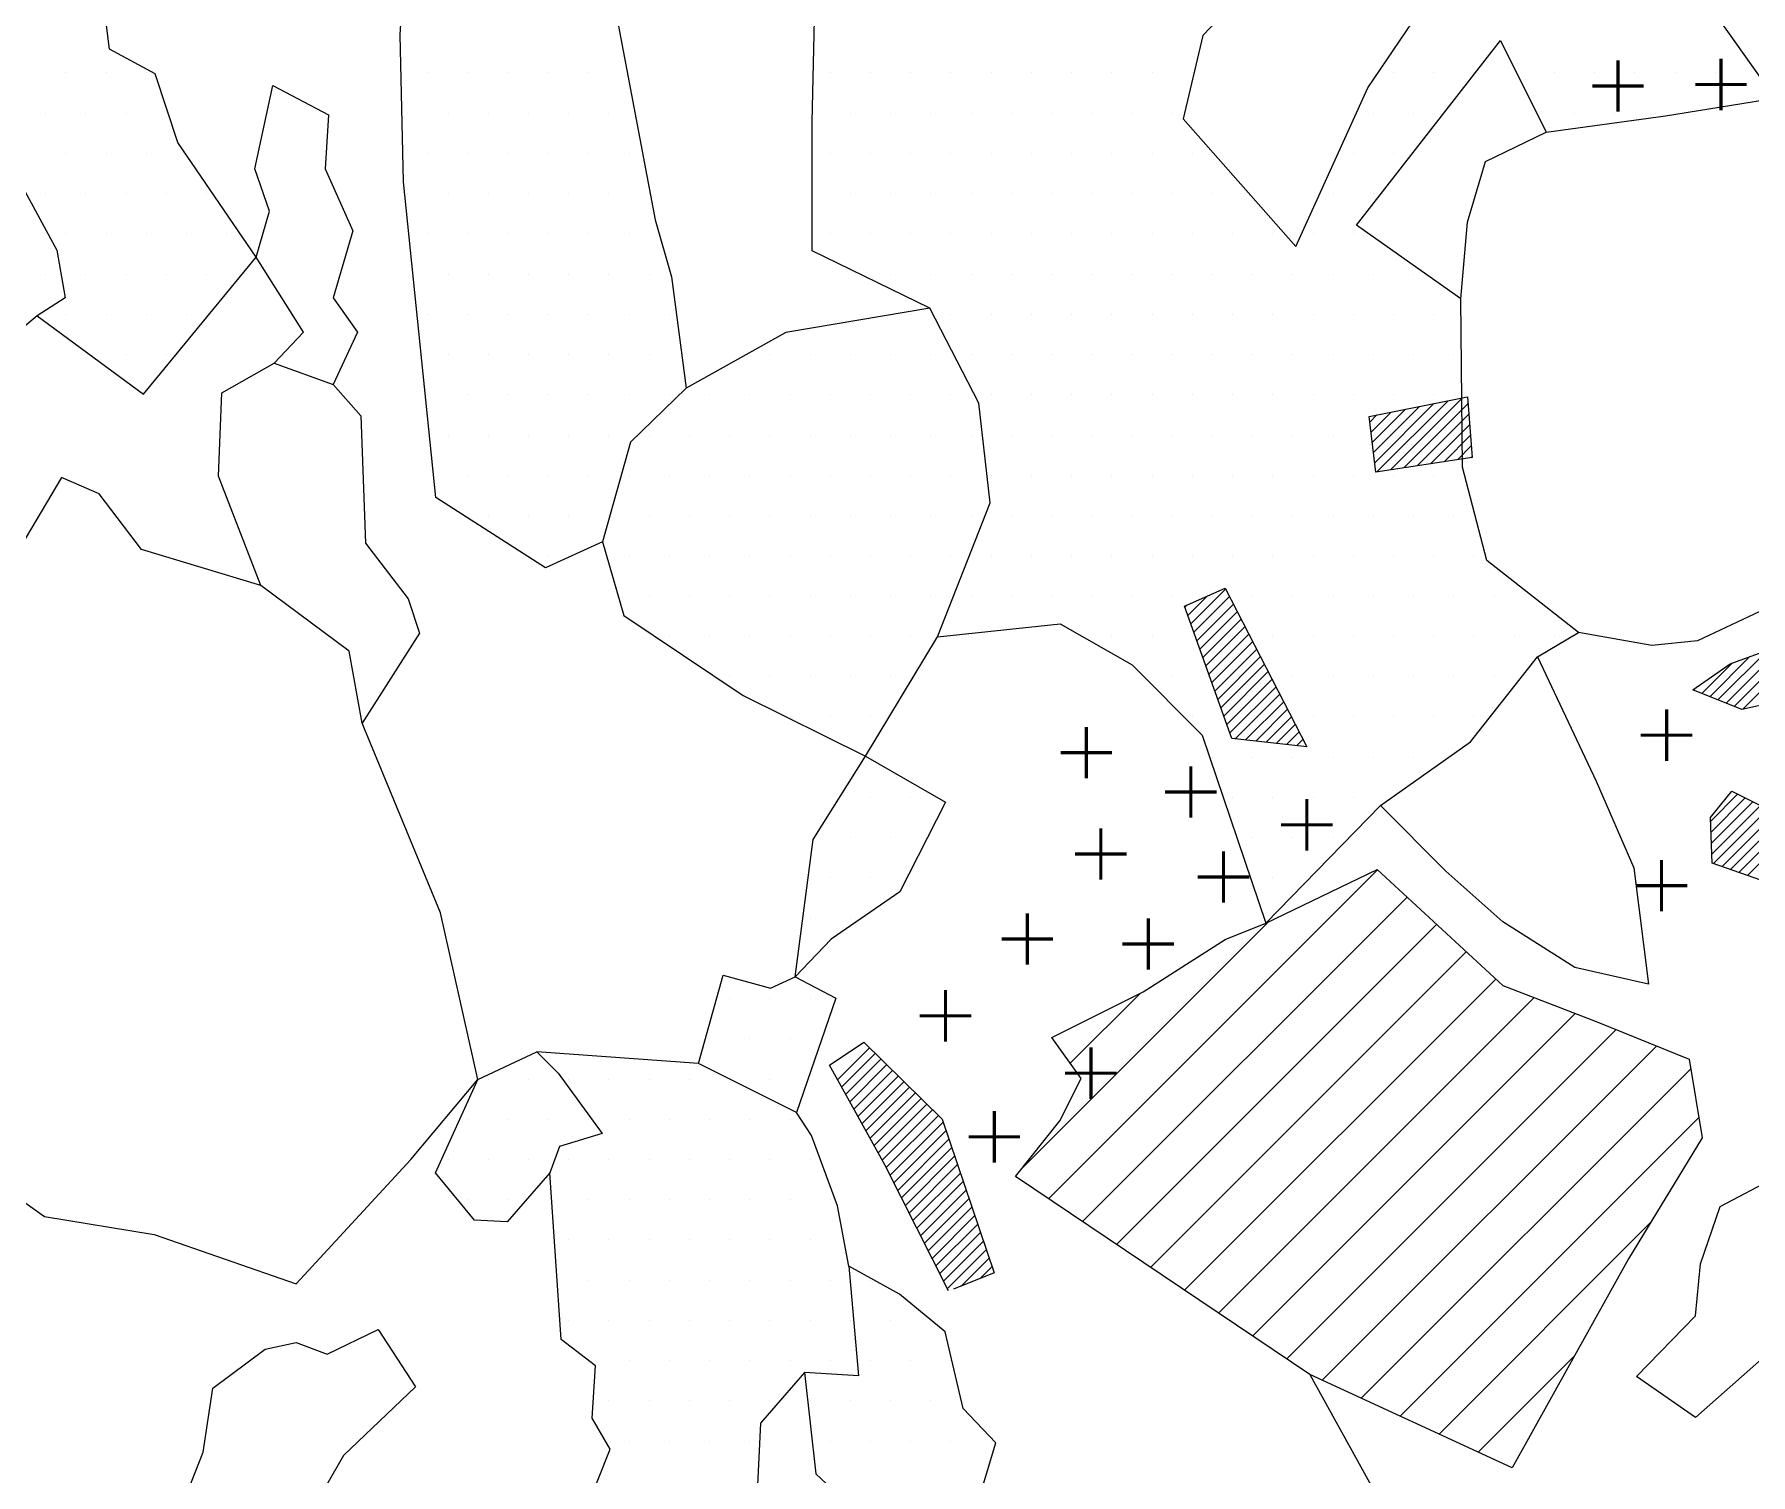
# Model space of a CAD drawing. Header units: metres. Extents: x -1500 to -960, y -1224 to -659.
# Drawn here: x -1186 to -1132.7, y -1113.5 to -1068.8 of the extents above; entities that cross this region are included whole.
import ezdxf

# ---------------------------------------------------------------- set-up
doc = ezdxf.new("R2010")
doc.units = ezdxf.units.M
doc.header["$LTSCALE"] = 25
doc.header["$MEASUREMENT"] = 0
doc.layers.get('0').update_dxf_attribs({"linetype": 'CONTINUOUS'})
for name, color, linetype in [('FEUER', 1, 'CONTINUOUS'), ('KNOCHEN', 2, 'CONTINUOUS'), ('KNOCHENSCHRAFF', 2, 'CONTINUOUS'), ('STEINE', 4, 'CONTINUOUS'), ('STEINESCHRAFF', 4, 'CONTINUOUS')]:
    doc.layers.add(name, color=color, linetype=linetype)

# ---------------------------------------------------------------- blocks, each defined once
blk = doc.blocks.new('LB')
at = {"layer": 'FEUER', "const_width": 0.1}
for points in [[(0, 0), (0, -1.6)], [(-0.8, -0.8), (0.8, -0.8)]]:
    blk.add_lwpolyline(points, dxfattribs=at)
blk = doc.blocks.new('*X3')
at = {"color": 0}
for p, q in [((-1133.417, -1089.577), (-1131.564, -1087.723)), ((-1133.165, -1089.678), (-1131.008, -1087.521)), ((-1132.898, -1089.764), (-1130.453, -1087.319)), ((-1134.174, -1089.273), (-1133.23, -1088.329)), ((-1133.922, -1089.374), (-1132.675, -1088.127)), ((-1133.67, -1089.475), (-1132.119, -1087.925)), ((-1134.427, -1089.172), (-1134.328, -1089.073)), ((-1133.895, -1093.236), (-1133.059, -1092.4)), ((-1133.883, -1093.578), (-1132.823, -1092.518)), ((-1133.871, -1093.92), (-1132.588, -1092.636)), ((-1133.859, -1094.261), (-1132.352, -1092.754)), ((-1133.804, -1094.56), (-1132.117, -1092.872)), ((-1133.542, -1094.651), (-1131.881, -1092.99)), ((-1133.28, -1094.743), (-1131.646, -1093.108)), ((-1133.018, -1094.834), (-1131.41, -1093.226)), ((-1132.756, -1094.926), (-1131.175, -1093.344)), ((-1161.025, -1101.274), (-1160.033, -1100.283)), ((-1160.898, -1101.501), (-1159.855, -1100.458)), ((-1160.772, -1101.728), (-1159.676, -1100.633)), ((-1160.645, -1101.956), (-1159.498, -1100.808)), ((-1160.519, -1102.183), (-1159.319, -1100.983)), ((-1160.393, -1102.41), (-1159.141, -1101.158)), ((-1160.266, -1102.637), (-1158.962, -1101.333)), ((-1160.14, -1102.864), (-1158.784, -1101.508)), ((-1160.014, -1103.092), (-1158.605, -1101.683)), ((-1159.887, -1103.319), (-1158.427, -1101.858)), ((-1159.761, -1103.546), (-1158.248, -1102.033)), ((-1159.634, -1103.773), (-1158.07, -1102.209)), ((-1159.511, -1104.003), (-1157.891, -1102.384)), ((-1159.392, -1104.238), (-1157.744, -1102.59)), ((-1159.273, -1104.473), (-1157.654, -1102.854)), ((-1159.155, -1104.708), (-1157.565, -1103.117)), ((-1159.036, -1104.942), (-1157.475, -1103.381)), ((-1158.917, -1105.177), (-1157.385, -1103.645)), ((-1158.799, -1105.412), (-1157.296, -1103.909)), ((-1158.68, -1105.647), (-1157.206, -1104.173)), ((-1158.561, -1105.882), (-1157.117, -1104.437)), ((-1158.443, -1106.117), (-1157.027, -1104.701)), ((-1158.324, -1106.351), (-1156.937, -1104.965)), ((-1158.205, -1106.586), (-1156.848, -1105.229)), ((-1158.086, -1106.821), (-1156.758, -1105.493)), ((-1157.968, -1107.056), (-1156.669, -1105.757)), ((-1157.849, -1107.291), (-1156.579, -1106.021)), ((-1157.73, -1107.526), (-1156.489, -1106.285)), ((-1157.612, -1107.761), (-1156.4, -1106.549)), ((-1157.179, -1107.682), (-1156.31, -1106.813)), ((-1156.591, -1107.447), (-1156.221, -1107.077))]:
    blk.add_line(p, q, dxfattribs=at)
blk = doc.blocks.new('*X4')
at = {"color": 0}
for p, q in [((-1144.372, -1081.793), (-1142.939, -1080.36)), ((-1144.335, -1082.109), (-1142.498, -1080.272)), ((-1144.265, -1082.393), (-1142.056, -1080.184)), ((-1143.848, -1082.33), (-1141.615, -1080.097)), ((-1143.431, -1082.267), (-1141.438, -1080.273)), ((-1144.482, -1080.843), (-1144.264, -1080.624)), ((-1144.446, -1081.159), (-1143.822, -1080.536)), ((-1144.409, -1081.476), (-1143.381, -1080.448)), ((-1143.014, -1082.203), (-1141.412, -1080.601)), ((-1142.598, -1082.14), (-1141.386, -1080.928)), ((-1142.181, -1082.077), (-1141.359, -1081.255)), ((-1141.764, -1082.014), (-1141.333, -1081.583)), ((-1141.347, -1081.95), (-1141.307, -1081.91)), ((-1150.047, -1087.115), (-1148.961, -1086.029)), ((-1150.233, -1086.594), (-1150.159, -1086.52)), ((-1150.14, -1086.854), (-1149.529, -1086.243)), ((-1149.954, -1087.375), (-1148.841, -1086.262)), ((-1149.861, -1087.636), (-1148.721, -1086.496)), ((-1149.768, -1087.896), (-1148.601, -1086.729)), ((-1149.675, -1088.157), (-1148.481, -1086.963)), ((-1149.582, -1088.417), (-1148.361, -1087.196)), ((-1149.489, -1088.678), (-1148.241, -1087.429)), ((-1149.396, -1088.938), (-1148.121, -1087.663)), ((-1149.303, -1089.199), (-1148, -1087.896)), ((-1149.21, -1089.459), (-1147.88, -1088.13)), ((-1149.117, -1089.72), (-1147.76, -1088.363)), ((-1149.024, -1089.98), (-1147.64, -1088.597)), ((-1148.931, -1090.241), (-1147.52, -1088.83)), ((-1148.838, -1090.501), (-1147.4, -1089.064)), ((-1148.667, -1090.684), (-1147.28, -1089.297)), ((-1148.349, -1090.719), (-1147.16, -1089.531)), ((-1148.03, -1090.754), (-1147.04, -1089.764)), ((-1147.711, -1090.789), (-1146.92, -1089.997)), ((-1147.393, -1090.824), (-1146.799, -1090.231)), ((-1147.074, -1090.859), (-1146.679, -1090.464)), ((-1146.755, -1090.894), (-1146.559, -1090.698))]:
    blk.add_line(p, q, dxfattribs=at)
blk = doc.blocks.new('*X6')
at = {"color": 0}
for p, q in [((-1154.465, -1104.968), (-1144.248, -1094.75)), ((-1153.409, -1105.679), (-1143.329, -1095.599)), ((-1155.293, -1104.028), (-1147.642, -1096.377)), ((-1152.353, -1106.391), (-1142.41, -1096.448)), ((-1151.296, -1107.102), (-1141.491, -1097.297)), ((-1150.24, -1107.813), (-1140.572, -1098.145)), ((-1153.795, -1100.762), (-1151.624, -1098.591)), ((-1149.183, -1108.525), (-1139.382, -1098.723)), ((-1148.127, -1109.236), (-1138.107, -1099.217)), ((-1147.071, -1109.948), (-1136.841, -1099.718)), ((-1145.965, -1110.609), (-1135.582, -1100.227)), ((-1144.754, -1111.167), (-1134.517, -1100.929)), ((-1143.544, -1111.724), (-1134.266, -1102.446)), ((-1142.334, -1112.282), (-1135.772, -1105.72)), ((-1141.124, -1112.839), (-1138.117, -1109.833))]:
    blk.add_line(p, q, dxfattribs=at)
blk = doc.blocks.new('*X9')
at = {"color": 0}
for p, q in [((-1185, -1070), (-1185, -1070)), ((-1183.75, -1070), (-1183.75, -1070)), ((-1182.5, -1070), (-1182.5, -1070)), ((-1173.75, -1070), (-1173.75, -1070)), ((-1172.5, -1070), (-1172.5, -1070)), ((-1171.25, -1070), (-1171.25, -1070)), ((-1170, -1070), (-1170, -1070)), ((-1168.75, -1070), (-1168.75, -1070)), ((-1161.25, -1070), (-1161.25, -1070)), ((-1160, -1070), (-1160, -1070)), ((-1158.75, -1070), (-1158.75, -1070)), ((-1157.5, -1070), (-1157.5, -1070)), ((-1156.25, -1070), (-1156.25, -1070)), ((-1155, -1070), (-1155, -1070)), ((-1153.75, -1070), (-1153.75, -1070)), ((-1152.5, -1070), (-1152.5, -1070)), ((-1151.25, -1070), (-1151.25, -1070)), ((-1150, -1070), (-1150, -1070)), ((-1143.75, -1070), (-1143.75, -1070)), ((-1142.5, -1070), (-1142.5, -1070)), ((-1141.25, -1070), (-1141.25, -1070)), ((-1138.75, -1070), (-1138.75, -1070)), ((-1137.5, -1070), (-1137.5, -1070)), ((-1136.25, -1070), (-1136.25, -1070)), ((-1135, -1070), (-1135, -1070)), ((-1133.75, -1070), (-1133.75, -1070)), ((-1185.625, -1071.25), (-1185.625, -1071.25)), ((-1184.375, -1071.25), (-1184.375, -1071.25)), ((-1183.125, -1071.25), (-1183.125, -1071.25)), ((-1181.875, -1071.25), (-1181.875, -1071.25)), ((-1174.375, -1071.25), (-1174.375, -1071.25)), ((-1173.125, -1071.25), (-1173.125, -1071.25)), ((-1171.875, -1071.25), (-1171.875, -1071.25)), ((-1170.625, -1071.25), (-1170.625, -1071.25)), ((-1169.375, -1071.25), (-1169.375, -1071.25)), ((-1168.125, -1071.25), (-1168.125, -1071.25)), ((-1160.625, -1071.25), (-1160.625, -1071.25)), ((-1159.375, -1071.25), (-1159.375, -1071.25)), ((-1158.125, -1071.25), (-1158.125, -1071.25)), ((-1156.875, -1071.25), (-1156.875, -1071.25)), ((-1155.625, -1071.25), (-1155.625, -1071.25)), ((-1154.375, -1071.25), (-1154.375, -1071.25)), ((-1153.125, -1071.25), (-1153.125, -1071.25)), ((-1151.875, -1071.25), (-1151.875, -1071.25)), ((-1150.625, -1071.25), (-1150.625, -1071.25)), ((-1144.375, -1071.25), (-1144.375, -1071.25)), ((-1143.125, -1071.25), (-1143.125, -1071.25)), ((-1138.125, -1071.25), (-1138.125, -1071.25)), ((-1136.875, -1071.25), (-1136.875, -1071.25)), ((-1135.625, -1071.25), (-1135.625, -1071.25)), ((-1185, -1072.5), (-1185, -1072.5)), ((-1183.75, -1072.5), (-1183.75, -1072.5)), ((-1182.5, -1072.5), (-1182.5, -1072.5)), ((-1173.75, -1072.5), (-1173.75, -1072.5)), ((-1172.5, -1072.5), (-1172.5, -1072.5)), ((-1171.25, -1072.5), (-1171.25, -1072.5)), ((-1170, -1072.5), (-1170, -1072.5)), ((-1168.75, -1072.5), (-1168.75, -1072.5)), ((-1167.5, -1072.5), (-1167.5, -1072.5)), ((-1161.25, -1072.5), (-1161.25, -1072.5)), ((-1160, -1072.5), (-1160, -1072.5)), ((-1158.75, -1072.5), (-1158.75, -1072.5)), ((-1157.5, -1072.5), (-1157.5, -1072.5)), ((-1156.25, -1072.5), (-1156.25, -1072.5)), ((-1155, -1072.5), (-1155, -1072.5)), ((-1153.75, -1072.5), (-1153.75, -1072.5)), ((-1152.5, -1072.5), (-1152.5, -1072.5)), ((-1151.25, -1072.5), (-1151.25, -1072.5)), ((-1150, -1072.5), (-1150, -1072.5)), ((-1145, -1072.5), (-1145, -1072.5)), ((-1143.75, -1072.5), (-1143.75, -1072.5)), ((-1185.625, -1073.75), (-1185.625, -1073.75)), ((-1184.375, -1073.75), (-1184.375, -1073.75)), ((-1183.125, -1073.75), (-1183.125, -1073.75)), ((-1181.875, -1073.75), (-1181.875, -1073.75)), ((-1180.625, -1073.75), (-1180.625, -1073.75)), ((-1174.375, -1073.75), (-1174.375, -1073.75)), ((-1173.125, -1073.75), (-1173.125, -1073.75)), ((-1171.875, -1073.75), (-1171.875, -1073.75)), ((-1170.625, -1073.75), (-1170.625, -1073.75)), ((-1169.375, -1073.75), (-1169.375, -1073.75)), ((-1168.125, -1073.75), (-1168.125, -1073.75)), ((-1166.875, -1073.75), (-1166.875, -1073.75)), ((-1160.625, -1073.75), (-1160.625, -1073.75)), ((-1159.375, -1073.75), (-1159.375, -1073.75)), ((-1158.125, -1073.75), (-1158.125, -1073.75)), ((-1156.875, -1073.75), (-1156.875, -1073.75)), ((-1155.625, -1073.75), (-1155.625, -1073.75)), ((-1154.375, -1073.75), (-1154.375, -1073.75)), ((-1153.125, -1073.75), (-1153.125, -1073.75)), ((-1151.875, -1073.75), (-1151.875, -1073.75)), ((-1150.625, -1073.75), (-1150.625, -1073.75)), ((-1149.375, -1073.75), (-1149.375, -1073.75)), ((-1145.625, -1073.75), (-1145.625, -1073.75)), ((-1144.375, -1073.75), (-1144.375, -1073.75)), ((-1185, -1075), (-1185, -1075)), ((-1183.75, -1075), (-1183.75, -1075)), ((-1182.5, -1075), (-1182.5, -1075)), ((-1181.25, -1075), (-1181.25, -1075)), ((-1180, -1075), (-1180, -1075)), ((-1173.75, -1075), (-1173.75, -1075)), ((-1172.5, -1075), (-1172.5, -1075)), ((-1171.25, -1075), (-1171.25, -1075)), ((-1170, -1075), (-1170, -1075)), ((-1168.75, -1075), (-1168.75, -1075)), ((-1167.5, -1075), (-1167.5, -1075)), ((-1161.25, -1075), (-1161.25, -1075)), ((-1160, -1075), (-1160, -1075)), ((-1158.75, -1075), (-1158.75, -1075)), ((-1157.5, -1075), (-1157.5, -1075)), ((-1156.25, -1075), (-1156.25, -1075)), ((-1155, -1075), (-1155, -1075)), ((-1153.75, -1075), (-1153.75, -1075)), ((-1152.5, -1075), (-1152.5, -1075)), ((-1151.25, -1075), (-1151.25, -1075)), ((-1150, -1075), (-1150, -1075)), ((-1148.75, -1075), (-1148.75, -1075)), ((-1147.5, -1075), (-1147.5, -1075)), ((-1146.25, -1075), (-1146.25, -1075)), ((-1145, -1075), (-1145, -1075)), ((-1185.625, -1076.25), (-1185.625, -1076.25)), ((-1184.375, -1076.25), (-1184.375, -1076.25)), ((-1183.125, -1076.25), (-1183.125, -1076.25)), ((-1181.875, -1076.25), (-1181.875, -1076.25)), ((-1180.625, -1076.25), (-1180.625, -1076.25)), ((-1173.125, -1076.25), (-1173.125, -1076.25)), ((-1171.875, -1076.25), (-1171.875, -1076.25)), ((-1170.625, -1076.25), (-1170.625, -1076.25)), ((-1169.375, -1076.25), (-1169.375, -1076.25)), ((-1168.125, -1076.25), (-1168.125, -1076.25)), ((-1166.875, -1076.25), (-1166.875, -1076.25)), ((-1159.375, -1076.25), (-1159.375, -1076.25)), ((-1158.125, -1076.25), (-1158.125, -1076.25)), ((-1156.875, -1076.25), (-1156.875, -1076.25)), ((-1155.625, -1076.25), (-1155.625, -1076.25)), ((-1154.375, -1076.25), (-1154.375, -1076.25)), ((-1153.125, -1076.25), (-1153.125, -1076.25)), ((-1151.875, -1076.25), (-1151.875, -1076.25)), ((-1150.625, -1076.25), (-1150.625, -1076.25)), ((-1149.375, -1076.25), (-1149.375, -1076.25)), ((-1148.125, -1076.25), (-1148.125, -1076.25)), ((-1146.875, -1076.25), (-1146.875, -1076.25)), ((-1145.625, -1076.25), (-1145.625, -1076.25)), ((-1144.375, -1076.25), (-1144.375, -1076.25)), ((-1143.125, -1076.25), (-1143.125, -1076.25)), ((-1185, -1077.5), (-1185, -1077.5)), ((-1183.75, -1077.5), (-1183.75, -1077.5)), ((-1182.5, -1077.5), (-1182.5, -1077.5)), ((-1181.25, -1077.5), (-1181.25, -1077.5)), ((-1173.75, -1077.5), (-1173.75, -1077.5)), ((-1172.5, -1077.5), (-1172.5, -1077.5)), ((-1171.25, -1077.5), (-1171.25, -1077.5)), ((-1170, -1077.5), (-1170, -1077.5)), ((-1168.75, -1077.5), (-1168.75, -1077.5)), ((-1167.5, -1077.5), (-1167.5, -1077.5)), ((-1166.25, -1077.5), (-1166.25, -1077.5)), ((-1158.75, -1077.5), (-1158.75, -1077.5)), ((-1157.5, -1077.5), (-1157.5, -1077.5)), ((-1156.25, -1077.5), (-1156.25, -1077.5)), ((-1155, -1077.5), (-1155, -1077.5)), ((-1153.75, -1077.5), (-1153.75, -1077.5)), ((-1152.5, -1077.5), (-1152.5, -1077.5)), ((-1151.25, -1077.5), (-1151.25, -1077.5)), ((-1150, -1077.5), (-1150, -1077.5)), ((-1148.75, -1077.5), (-1148.75, -1077.5)), ((-1147.5, -1077.5), (-1147.5, -1077.5)), ((-1146.25, -1077.5), (-1146.25, -1077.5)), ((-1145, -1077.5), (-1145, -1077.5)), ((-1143.75, -1077.5), (-1143.75, -1077.5)), ((-1142.5, -1077.5), (-1142.5, -1077.5)), ((-1183.125, -1078.75), (-1183.125, -1078.75)), ((-1181.875, -1078.75), (-1181.875, -1078.75)), ((-1173.125, -1078.75), (-1173.125, -1078.75)), ((-1171.875, -1078.75), (-1171.875, -1078.75)), ((-1170.625, -1078.75), (-1170.625, -1078.75)), ((-1169.375, -1078.75), (-1169.375, -1078.75)), ((-1168.125, -1078.75), (-1168.125, -1078.75)), ((-1166.875, -1078.75), (-1166.875, -1078.75)), ((-1163.125, -1078.75), (-1163.125, -1078.75)), ((-1161.875, -1078.75), (-1161.875, -1078.75)), ((-1160.625, -1078.75), (-1160.625, -1078.75)), ((-1159.375, -1078.75), (-1159.375, -1078.75)), ((-1158.125, -1078.75), (-1158.125, -1078.75)), ((-1156.875, -1078.75), (-1156.875, -1078.75)), ((-1155.625, -1078.75), (-1155.625, -1078.75)), ((-1154.375, -1078.75), (-1154.375, -1078.75)), ((-1153.125, -1078.75), (-1153.125, -1078.75)), ((-1151.875, -1078.75), (-1151.875, -1078.75)), ((-1150.625, -1078.75), (-1150.625, -1078.75)), ((-1149.375, -1078.75), (-1149.375, -1078.75)), ((-1148.125, -1078.75), (-1148.125, -1078.75)), ((-1146.875, -1078.75), (-1146.875, -1078.75)), ((-1145.625, -1078.75), (-1145.625, -1078.75)), ((-1144.375, -1078.75), (-1144.375, -1078.75)), ((-1143.125, -1078.75), (-1143.125, -1078.75)), ((-1141.875, -1078.75), (-1141.875, -1078.75)), ((-1173.75, -1080), (-1173.75, -1080)), ((-1172.5, -1080), (-1172.5, -1080)), ((-1171.25, -1080), (-1171.25, -1080)), ((-1170, -1080), (-1170, -1080)), ((-1168.75, -1080), (-1168.75, -1080)), ((-1167.5, -1080), (-1167.5, -1080)), ((-1166.25, -1080), (-1166.25, -1080)), ((-1165, -1080), (-1165, -1080)), ((-1163.75, -1080), (-1163.75, -1080)), ((-1162.5, -1080), (-1162.5, -1080)), ((-1161.25, -1080), (-1161.25, -1080)), ((-1160, -1080), (-1160, -1080)), ((-1158.75, -1080), (-1158.75, -1080)), ((-1157.5, -1080), (-1157.5, -1080)), ((-1156.25, -1080), (-1156.25, -1080)), ((-1155, -1080), (-1155, -1080)), ((-1153.75, -1080), (-1153.75, -1080)), ((-1152.5, -1080), (-1152.5, -1080)), ((-1151.25, -1080), (-1151.25, -1080)), ((-1150, -1080), (-1150, -1080)), ((-1148.75, -1080), (-1148.75, -1080)), ((-1147.5, -1080), (-1147.5, -1080)), ((-1146.25, -1080), (-1146.25, -1080)), ((-1145, -1080), (-1145, -1080)), ((-1143.75, -1080), (-1143.75, -1080)), ((-1142.5, -1080), (-1142.5, -1080)), ((-1173.125, -1081.25), (-1173.125, -1081.25)), ((-1171.875, -1081.25), (-1171.875, -1081.25)), ((-1170.625, -1081.25), (-1170.625, -1081.25)), ((-1169.375, -1081.25), (-1169.375, -1081.25)), ((-1168.125, -1081.25), (-1168.125, -1081.25)), ((-1166.875, -1081.25), (-1166.875, -1081.25)), ((-1165.625, -1081.25), (-1165.625, -1081.25)), ((-1164.375, -1081.25), (-1164.375, -1081.25)), ((-1163.125, -1081.25), (-1163.125, -1081.25)), ((-1161.875, -1081.25), (-1161.875, -1081.25)), ((-1160.625, -1081.25), (-1160.625, -1081.25)), ((-1159.375, -1081.25), (-1159.375, -1081.25)), ((-1158.125, -1081.25), (-1158.125, -1081.25)), ((-1156.875, -1081.25), (-1156.875, -1081.25)), ((-1155.625, -1081.25), (-1155.625, -1081.25)), ((-1154.375, -1081.25), (-1154.375, -1081.25)), ((-1153.125, -1081.25), (-1153.125, -1081.25)), ((-1151.875, -1081.25), (-1151.875, -1081.25)), ((-1150.625, -1081.25), (-1150.625, -1081.25)), ((-1149.375, -1081.25), (-1149.375, -1081.25)), ((-1148.125, -1081.25), (-1148.125, -1081.25)), ((-1146.875, -1081.25), (-1146.875, -1081.25)), ((-1145.625, -1081.25), (-1145.625, -1081.25)), ((-1144.375, -1081.25), (-1144.375, -1081.25)), ((-1143.125, -1081.25), (-1143.125, -1081.25)), ((-1141.875, -1081.25), (-1141.875, -1081.25)), ((-1172.5, -1082.5), (-1172.5, -1082.5)), ((-1171.25, -1082.5), (-1171.25, -1082.5)), ((-1170, -1082.5), (-1170, -1082.5)), ((-1168.75, -1082.5), (-1168.75, -1082.5)), ((-1167.5, -1082.5), (-1167.5, -1082.5)), ((-1166.25, -1082.5), (-1166.25, -1082.5)), ((-1165, -1082.5), (-1165, -1082.5)), ((-1163.75, -1082.5), (-1163.75, -1082.5)), ((-1162.5, -1082.5), (-1162.5, -1082.5)), ((-1161.25, -1082.5), (-1161.25, -1082.5)), ((-1160, -1082.5), (-1160, -1082.5)), ((-1158.75, -1082.5), (-1158.75, -1082.5)), ((-1157.5, -1082.5), (-1157.5, -1082.5)), ((-1156.25, -1082.5), (-1156.25, -1082.5)), ((-1155, -1082.5), (-1155, -1082.5)), ((-1153.75, -1082.5), (-1153.75, -1082.5)), ((-1152.5, -1082.5), (-1152.5, -1082.5)), ((-1151.25, -1082.5), (-1151.25, -1082.5)), ((-1150, -1082.5), (-1150, -1082.5)), ((-1148.75, -1082.5), (-1148.75, -1082.5)), ((-1147.5, -1082.5), (-1147.5, -1082.5)), ((-1146.25, -1082.5), (-1146.25, -1082.5)), ((-1145, -1082.5), (-1145, -1082.5)), ((-1143.75, -1082.5), (-1143.75, -1082.5)), ((-1142.5, -1082.5), (-1142.5, -1082.5)), ((-1171.875, -1083.75), (-1171.875, -1083.75)), ((-1170.625, -1083.75), (-1170.625, -1083.75)), ((-1169.375, -1083.75), (-1169.375, -1083.75)), ((-1168.125, -1083.75), (-1168.125, -1083.75)), ((-1166.875, -1083.75), (-1166.875, -1083.75)), ((-1165.625, -1083.75), (-1165.625, -1083.75)), ((-1164.375, -1083.75), (-1164.375, -1083.75)), ((-1163.125, -1083.75), (-1163.125, -1083.75)), ((-1161.875, -1083.75), (-1161.875, -1083.75)), ((-1160.625, -1083.75), (-1160.625, -1083.75)), ((-1159.375, -1083.75), (-1159.375, -1083.75)), ((-1158.125, -1083.75), (-1158.125, -1083.75)), ((-1156.875, -1083.75), (-1156.875, -1083.75)), ((-1155.625, -1083.75), (-1155.625, -1083.75)), ((-1154.375, -1083.75), (-1154.375, -1083.75)), ((-1153.125, -1083.75), (-1153.125, -1083.75)), ((-1151.875, -1083.75), (-1151.875, -1083.75)), ((-1150.625, -1083.75), (-1150.625, -1083.75)), ((-1149.375, -1083.75), (-1149.375, -1083.75)), ((-1148.125, -1083.75), (-1148.125, -1083.75)), ((-1146.875, -1083.75), (-1146.875, -1083.75)), ((-1145.625, -1083.75), (-1145.625, -1083.75)), ((-1144.375, -1083.75), (-1144.375, -1083.75)), ((-1143.125, -1083.75), (-1143.125, -1083.75)), ((-1141.875, -1083.75), (-1141.875, -1083.75)), ((-1170, -1085), (-1170, -1085)), ((-1167.5, -1085), (-1167.5, -1085)), ((-1166.25, -1085), (-1166.25, -1085)), ((-1165, -1085), (-1165, -1085)), ((-1163.75, -1085), (-1163.75, -1085)), ((-1162.5, -1085), (-1162.5, -1085)), ((-1161.25, -1085), (-1161.25, -1085)), ((-1160, -1085), (-1160, -1085)), ((-1158.75, -1085), (-1158.75, -1085)), ((-1157.5, -1085), (-1157.5, -1085)), ((-1156.25, -1085), (-1156.25, -1085)), ((-1155, -1085), (-1155, -1085)), ((-1153.75, -1085), (-1153.75, -1085)), ((-1152.5, -1085), (-1152.5, -1085)), ((-1151.25, -1085), (-1151.25, -1085)), ((-1150, -1085), (-1150, -1085)), ((-1148.75, -1085), (-1148.75, -1085)), ((-1147.5, -1085), (-1147.5, -1085)), ((-1146.25, -1085), (-1146.25, -1085)), ((-1145, -1085), (-1145, -1085)), ((-1143.75, -1085), (-1143.75, -1085)), ((-1142.5, -1085), (-1142.5, -1085)), ((-1141.25, -1085), (-1141.25, -1085)), ((-1166.875, -1086.25), (-1166.875, -1086.25)), ((-1165.625, -1086.25), (-1165.625, -1086.25)), ((-1164.375, -1086.25), (-1164.375, -1086.25)), ((-1163.125, -1086.25), (-1163.125, -1086.25)), ((-1161.875, -1086.25), (-1161.875, -1086.25)), ((-1160.625, -1086.25), (-1160.625, -1086.25)), ((-1159.375, -1086.25), (-1159.375, -1086.25)), ((-1158.125, -1086.25), (-1158.125, -1086.25)), ((-1156.875, -1086.25), (-1156.875, -1086.25)), ((-1155.625, -1086.25), (-1155.625, -1086.25)), ((-1154.375, -1086.25), (-1154.375, -1086.25)), ((-1153.125, -1086.25), (-1153.125, -1086.25)), ((-1151.875, -1086.25), (-1151.875, -1086.25)), ((-1150.625, -1086.25), (-1150.625, -1086.25)), ((-1149.375, -1086.25), (-1149.375, -1086.25)), ((-1148.125, -1086.25), (-1148.125, -1086.25)), ((-1146.875, -1086.25), (-1146.875, -1086.25)), ((-1145.625, -1086.25), (-1145.625, -1086.25)), ((-1144.375, -1086.25), (-1144.375, -1086.25)), ((-1143.125, -1086.25), (-1143.125, -1086.25)), ((-1141.875, -1086.25), (-1141.875, -1086.25)), ((-1140.625, -1086.25), (-1140.625, -1086.25)), ((-1166.25, -1087.5), (-1166.25, -1087.5)), ((-1165, -1087.5), (-1165, -1087.5)), ((-1163.75, -1087.5), (-1163.75, -1087.5)), ((-1162.5, -1087.5), (-1162.5, -1087.5)), ((-1161.25, -1087.5), (-1161.25, -1087.5)), ((-1160, -1087.5), (-1160, -1087.5)), ((-1158.75, -1087.5), (-1158.75, -1087.5)), ((-1152.5, -1087.5), (-1152.5, -1087.5)), ((-1151.25, -1087.5), (-1151.25, -1087.5)), ((-1150, -1087.5), (-1150, -1087.5)), ((-1148.75, -1087.5), (-1148.75, -1087.5)), ((-1147.5, -1087.5), (-1147.5, -1087.5)), ((-1146.25, -1087.5), (-1146.25, -1087.5)), ((-1145, -1087.5), (-1145, -1087.5)), ((-1143.75, -1087.5), (-1143.75, -1087.5)), ((-1142.5, -1087.5), (-1142.5, -1087.5)), ((-1141.25, -1087.5), (-1141.25, -1087.5)), ((-1140, -1087.5), (-1140, -1087.5)), ((-1138.75, -1087.5), (-1138.75, -1087.5)), ((-1164.375, -1088.75), (-1164.375, -1088.75)), ((-1163.125, -1088.75), (-1163.125, -1088.75)), ((-1161.875, -1088.75), (-1161.875, -1088.75)), ((-1160.625, -1088.75), (-1160.625, -1088.75)), ((-1159.375, -1088.75), (-1159.375, -1088.75)), ((-1150.625, -1088.75), (-1150.625, -1088.75)), ((-1149.375, -1088.75), (-1149.375, -1088.75)), ((-1148.125, -1088.75), (-1148.125, -1088.75)), ((-1146.875, -1088.75), (-1146.875, -1088.75)), ((-1145.625, -1088.75), (-1145.625, -1088.75)), ((-1144.375, -1088.75), (-1144.375, -1088.75)), ((-1143.125, -1088.75), (-1143.125, -1088.75)), ((-1141.875, -1088.75), (-1141.875, -1088.75)), ((-1140.625, -1088.75), (-1140.625, -1088.75)), ((-1162.5, -1090), (-1162.5, -1090)), ((-1161.25, -1090), (-1161.25, -1090)), ((-1160, -1090), (-1160, -1090)), ((-1150, -1090), (-1150, -1090)), ((-1148.75, -1090), (-1148.75, -1090)), ((-1147.5, -1090), (-1147.5, -1090)), ((-1146.25, -1090), (-1146.25, -1090)), ((-1145, -1090), (-1145, -1090)), ((-1143.75, -1090), (-1143.75, -1090)), ((-1142.5, -1090), (-1142.5, -1090)), ((-1141.25, -1090), (-1141.25, -1090)), ((-1149.375, -1091.25), (-1149.375, -1091.25)), ((-1148.125, -1091.25), (-1148.125, -1091.25)), ((-1146.875, -1091.25), (-1146.875, -1091.25)), ((-1145.625, -1091.25), (-1145.625, -1091.25)), ((-1144.375, -1091.25), (-1144.375, -1091.25)), ((-1143.125, -1091.25), (-1143.125, -1091.25)), ((-1160, -1092.5), (-1160, -1092.5)), ((-1158.75, -1092.5), (-1158.75, -1092.5)), ((-1148.75, -1092.5), (-1148.75, -1092.5)), ((-1147.5, -1092.5), (-1147.5, -1092.5)), ((-1146.25, -1092.5), (-1146.25, -1092.5)), ((-1145, -1092.5), (-1145, -1092.5)), ((-1160.625, -1093.75), (-1160.625, -1093.75)), ((-1159.375, -1093.75), (-1159.375, -1093.75)), ((-1148.125, -1093.75), (-1148.125, -1093.75)), ((-1146.875, -1093.75), (-1146.875, -1093.75)), ((-1145.625, -1093.75), (-1145.625, -1093.75)), ((-1161.25, -1095), (-1161.25, -1095)), ((-1160, -1095), (-1160, -1095)), ((-1147.5, -1095), (-1147.5, -1095)), ((-1161.875, -1096.25), (-1161.875, -1096.25)), ((-1160.625, -1096.25), (-1160.625, -1096.25)), ((-1164.375, -1098.75), (-1164.375, -1098.75)), ((-1163.125, -1098.75), (-1163.125, -1098.75)), ((-1161.875, -1098.75), (-1161.875, -1098.75)), ((-1165, -1100), (-1165, -1100)), ((-1163.75, -1100), (-1163.75, -1100)), ((-1162.5, -1100), (-1162.5, -1100)), ((-1171.875, -1101.25), (-1171.875, -1101.25)), ((-1170.625, -1101.25), (-1170.625, -1101.25)), ((-1169.375, -1101.25), (-1169.375, -1101.25)), ((-1168.125, -1101.25), (-1168.125, -1101.25)), ((-1166.875, -1101.25), (-1166.875, -1101.25)), ((-1165.625, -1101.25), (-1165.625, -1101.25)), ((-1164.375, -1101.25), (-1164.375, -1101.25)), ((-1163.125, -1101.25), (-1163.125, -1101.25)), ((-1172.5, -1102.5), (-1172.5, -1102.5)), ((-1171.25, -1102.5), (-1171.25, -1102.5)), ((-1170, -1102.5), (-1170, -1102.5)), ((-1168.75, -1102.5), (-1168.75, -1102.5)), ((-1167.5, -1102.5), (-1167.5, -1102.5)), ((-1166.25, -1102.5), (-1166.25, -1102.5)), ((-1165, -1102.5), (-1165, -1102.5)), ((-1163.75, -1102.5), (-1163.75, -1102.5)), ((-1162.5, -1102.5), (-1162.5, -1102.5)), ((-1173.125, -1103.75), (-1173.125, -1103.75)), ((-1171.875, -1103.75), (-1171.875, -1103.75)), ((-1170.625, -1103.75), (-1170.625, -1103.75)), ((-1169.375, -1103.75), (-1169.375, -1103.75)), ((-1168.125, -1103.75), (-1168.125, -1103.75)), ((-1166.875, -1103.75), (-1166.875, -1103.75)), ((-1165.625, -1103.75), (-1165.625, -1103.75)), ((-1164.375, -1103.75), (-1164.375, -1103.75)), ((-1163.125, -1103.75), (-1163.125, -1103.75)), ((-1161.875, -1103.75), (-1161.875, -1103.75)), ((-1172.5, -1105), (-1172.5, -1105)), ((-1171.25, -1105), (-1171.25, -1105)), ((-1168.75, -1105), (-1168.75, -1105)), ((-1167.5, -1105), (-1167.5, -1105)), ((-1166.25, -1105), (-1166.25, -1105)), ((-1165, -1105), (-1165, -1105)), ((-1163.75, -1105), (-1163.75, -1105)), ((-1162.5, -1105), (-1162.5, -1105)), ((-1161.25, -1105), (-1161.25, -1105)), ((-1169.375, -1106.25), (-1169.375, -1106.25)), ((-1168.125, -1106.25), (-1168.125, -1106.25)), ((-1166.875, -1106.25), (-1166.875, -1106.25)), ((-1165.625, -1106.25), (-1165.625, -1106.25)), ((-1164.375, -1106.25), (-1164.375, -1106.25)), ((-1163.125, -1106.25), (-1163.125, -1106.25)), ((-1161.875, -1106.25), (-1161.875, -1106.25)), ((-1168.75, -1107.5), (-1168.75, -1107.5)), ((-1167.5, -1107.5), (-1167.5, -1107.5)), ((-1166.25, -1107.5), (-1166.25, -1107.5)), ((-1165, -1107.5), (-1165, -1107.5)), ((-1163.75, -1107.5), (-1163.75, -1107.5)), ((-1162.5, -1107.5), (-1162.5, -1107.5)), ((-1161.25, -1107.5), (-1161.25, -1107.5)), ((-1160, -1107.5), (-1160, -1107.5)), ((-1169.375, -1108.75), (-1169.375, -1108.75)), ((-1168.125, -1108.75), (-1168.125, -1108.75)), ((-1166.875, -1108.75), (-1166.875, -1108.75)), ((-1165.625, -1108.75), (-1165.625, -1108.75)), ((-1164.375, -1108.75), (-1164.375, -1108.75)), ((-1163.125, -1108.75), (-1163.125, -1108.75)), ((-1161.875, -1108.75), (-1161.875, -1108.75)), ((-1160.625, -1108.75), (-1160.625, -1108.75)), ((-1159.375, -1108.75), (-1159.375, -1108.75)), ((-1158.125, -1108.75), (-1158.125, -1108.75)), ((-1168.75, -1110), (-1168.75, -1110)), ((-1167.5, -1110), (-1167.5, -1110)), ((-1166.25, -1110), (-1166.25, -1110)), ((-1165, -1110), (-1165, -1110)), ((-1163.75, -1110), (-1163.75, -1110)), ((-1162.5, -1110), (-1162.5, -1110)), ((-1161.25, -1110), (-1161.25, -1110)), ((-1160, -1110), (-1160, -1110)), ((-1158.75, -1110), (-1158.75, -1110)), ((-1157.5, -1110), (-1157.5, -1110)), ((-1168.125, -1111.25), (-1168.125, -1111.25)), ((-1166.875, -1111.25), (-1166.875, -1111.25)), ((-1165.625, -1111.25), (-1165.625, -1111.25)), ((-1164.375, -1111.25), (-1164.375, -1111.25)), ((-1163.125, -1111.25), (-1163.125, -1111.25)), ((-1161.875, -1111.25), (-1161.875, -1111.25)), ((-1160.625, -1111.25), (-1160.625, -1111.25)), ((-1159.375, -1111.25), (-1159.375, -1111.25)), ((-1158.125, -1111.25), (-1158.125, -1111.25)), ((-1167.5, -1112.5), (-1167.5, -1112.5)), ((-1166.25, -1112.5), (-1166.25, -1112.5)), ((-1165, -1112.5), (-1165, -1112.5)), ((-1163.75, -1112.5), (-1163.75, -1112.5)), ((-1161.25, -1112.5), (-1161.25, -1112.5)), ((-1160, -1112.5), (-1160, -1112.5)), ((-1158.75, -1112.5), (-1158.75, -1112.5)), ((-1157.5, -1112.5), (-1157.5, -1112.5)), ((-1156.25, -1112.5), (-1156.25, -1112.5))]:
    blk.add_line(p, q, dxfattribs=at)

msp = doc.modelspace()

# ---------------------------------------------------------------- linework, layer by layer
at = {"layer": 'KNOCHEN'}
for points in [[(-1144.301, -1082.398), (-1144.502, -1080.672), (-1141.455, -1080.065), (-1141.304, -1081.944), (-1144.301, -1082.398)], [(-1148.777, -1090.672), (-1150.246, -1086.558), (-1148.976, -1086), (-1146.441, -1090.928), (-1148.777, -1090.672)], [(-1127.85, -1086.373), (-1126.428, -1086.781), (-1127.141, -1088.151), (-1129.934, -1089.114), (-1132.931, -1089.771), (-1134.454, -1089.161), (-1133.286, -1088.349), (-1127.85, -1086.373)], [(-1130.346, -1095.766), (-1133.849, -1094.544), (-1133.899, -1093.122), (-1133.238, -1092.31), (-1129.076, -1094.396), (-1130.346, -1095.766)], [(-1157.576, -1107.83), (-1159.554, -1103.918), (-1161.278, -1100.819), (-1160.211, -1100.109), (-1157.775, -1102.498), (-1156.154, -1107.273), (-1157.424, -1107.78)]]:
    msp.add_lwpolyline(points, dxfattribs=at)
at = {"layer": 'STEINE'}
for points in [[(-1158.161, -1077.309), (-1161.816, -1075.528), (-1161.812, -1071.516), (-1161.654, -1064.711), (-1160.839, -1061.817), (-1158.248, -1060.499), (-1155.352, -1057.962), (-1152.659, -1057.406), (-1150.679, -1057.458), (-1149.206, -1056.596), (-1147.581, -1057.156), (-1144.635, -1056.397), (-1142.095, -1055.637), (-1138.646, -1061.277)], [(-1173.502, -1083.187), (-1174.51, -1073.385), (-1174.608, -1068.814), (-1174.35, -1064.599), (-1174.448, -1060.384), (-1172.873, -1059.167), (-1169.37, -1060.388), (-1166.69, -1074.559), (-1166.184, -1076.337), (-1165.729, -1079.791)], [(-1138.646, -1061.277), (-1131.9, -1070.779)], [(-1140.426, -1063.916), (-1143.878, -1062.644), (-1144.235, -1063.659), (-1146.775, -1065.79), (-1149.673, -1068.835), (-1150.284, -1071.424), (-1146.783, -1075.388), (-1144.545, -1070.464), (-1143.172, -1068.434), (-1140.174, -1066.608), (-1140.426, -1063.916)], [(-1185.889, -1077.54), (-1182.59, -1079.98), (-1179.082, -1075.717), (-1181.517, -1072.16), (-1182.226, -1070.027), (-1183.647, -1069.264), (-1184.001, -1066.369), (-1188.57, -1065.146)], [(-1132.37, -1086.725), (-1134.301, -1087.637), (-1135.723, -1087.789), (-1138.008, -1087.38), (-1140.85, -1085.144), (-1141.609, -1082.248), (-1141.656, -1077.018), (-1141.45, -1074.631), (-1140.89, -1072.752), (-1139.011, -1071.84), (-1135.303, -1071.335), (-1131.9, -1070.779), (-1130.427, -1070.222), (-1129.918, -1068.902), (-1129.104, -1067.938)], [(-1141.656, -1077.018), (-1144.904, -1074.73), (-1140.43, -1068.995), (-1139.011, -1071.84)], [(-1188.016, -1070.479), (-1185.278, -1075.509), (-1185.025, -1076.982), (-1185.889, -1077.54), (-1186.854, -1078.351)], [(-1178.526, -1079.018), (-1177.611, -1078.054), (-1179.082, -1075.717), (-1178.675, -1074.295), (-1179.131, -1072.975), (-1178.57, -1070.385), (-1176.844, -1071.301), (-1176.947, -1072.976), (-1176.085, -1074.907), (-1176.696, -1076.989), (-1175.936, -1078.056), (-1176.699, -1079.68)], [(-1160.153, -1091.222), (-1157.915, -1087.516), (-1156.287, -1083.353), (-1156.639, -1080.255), (-1158.161, -1077.309), (-1162.63, -1078.067), (-1165.729, -1079.791), (-1167.457, -1081.465), (-1168.323, -1084.562), (-1167.665, -1086.848), (-1163.96, -1089.34), (-1160.153, -1091.222)], [(-1178.938, -1085.925), (-1180.256, -1082.521), (-1180.152, -1079.931), (-1178.526, -1079.018), (-1176.699, -1079.68), (-1175.836, -1080.646), (-1175.687, -1084.607), (-1174.368, -1086.335), (-1174.013, -1087.401), (-1175.793, -1090.193)], [(-1177.839, -1107.61), (-1174.281, -1103.754), (-1172.197, -1101.267), (-1173.36, -1096.086), (-1175.793, -1090.193), (-1176.198, -1087.958), (-1178.938, -1085.925), (-1182.645, -1084.804), (-1183.964, -1083.077), (-1185.131, -1082.568), (-1188.64, -1088.456), (-1190.37, -1091.908), (-1189.408, -1095.87), (-1190.072, -1100.795), (-1188.652, -1103.386), (-1185.658, -1105.522), (-1182.256, -1106.083), (-1177.839, -1107.61)], [(-1168.323, -1084.562), (-1170.101, -1085.373), (-1173.502, -1083.187)], [(-1157.915, -1087.516), (-1154.106, -1087.113), (-1151.873, -1088.385), (-1149.691, -1090.57), (-1147.715, -1096.412)], [(-1139.278, -1088.141), (-1138.008, -1087.38)], [(-1144.157, -1092.758), (-1141.362, -1090.78), (-1139.278, -1088.141), (-1137.453, -1092.002), (-1136.287, -1094.695), (-1135.833, -1098.301), (-1138.118, -1097.791), (-1140.351, -1096.367), (-1142.127, -1094.791), (-1144.157, -1092.758)], [(-1162.342, -1098.076), (-1161.78, -1093.81), (-1160.153, -1091.222), (-1157.665, -1092.646), (-1159.09, -1095.438), (-1161.224, -1096.909), (-1162.342, -1098.076)], [(-1147.715, -1096.412), (-1144.157, -1092.758)], [(-1155.491, -1104.277), (-1154.119, -1102.552), (-1153.457, -1101.232), (-1154.37, -1099.961), (-1151.525, -1098.542), (-1148.985, -1096.919), (-1147.715, -1096.412), (-1144.26, -1094.739), (-1140.353, -1098.348), (-1137.459, -1099.467), (-1134.565, -1100.638), (-1134.161, -1103.076), (-1136.449, -1106.832), (-1140.06, -1113.329), (-1146.355, -1110.429), (-1155.491, -1104.277)], [(-1165.34, -1100.765), (-1164.576, -1098.023), (-1163.104, -1098.431), (-1162.342, -1098.076), (-1161.073, -1098.737), (-1162.295, -1102.291)], [(-1169.708, -1101.066), (-1168.339, -1102.946), (-1169.659, -1103.351), (-1169.965, -1104.164), (-1171.286, -1105.686), (-1172.302, -1105.634), (-1173.519, -1104.161), (-1172.197, -1101.267), (-1170.368, -1100.405), (-1169.708, -1101.066)], [(-1160.674, -1107.066), (-1161.027, -1105.187), (-1161.838, -1103.002), (-1162.295, -1102.291), (-1165.34, -1100.765), (-1170.368, -1100.405)], [(-1162.047, -1110.366), (-1161.695, -1113.515), (-1160.883, -1114.277), (-1161.239, -1115.749), (-1155.196, -1115.196), (-1156.515, -1113.925), (-1156.108, -1112.554), (-1157.122, -1111.487), (-1157.679, -1109.1), (-1159.1, -1107.931), (-1160.674, -1107.066), (-1160.372, -1110.469), (-1162.047, -1110.366), (-1163.42, -1111.939), (-1163.523, -1114.072), (-1163.271, -1115.9), (-1166.521, -1116.253), (-1168.856, -1114.677), (-1168.093, -1112.748), (-1168.651, -1111.782), (-1168.548, -1110.157), (-1169.613, -1109.344), (-1169.965, -1104.164)], [(-1136.199, -1110.489), (-1134.369, -1108.611), (-1134.215, -1106.986), (-1133.604, -1105.209), (-1131.877, -1104.297), (-1130.354, -1105.06), (-1129.949, -1106.99), (-1131.779, -1109.477), (-1134.371, -1111.76), (-1136.199, -1110.489)], [(-1181.552, -1114.92), (-1180.738, -1112.839), (-1180.432, -1110.858), (-1178.806, -1109.641), (-1177.84, -1109.439), (-1176.876, -1109.795), (-1175.301, -1109.034), (-1174.134, -1110.813), (-1176.371, -1112.944), (-1177.388, -1114.72), (-1178.049, -1115.888), (-1179.674, -1116.242), (-1181.552, -1114.92)], [(-1146.355, -1110.429), (-1144.327, -1114.088), (-1141.892, -1116.883)]]:
    msp.add_lwpolyline(points, dxfattribs=at)

# ---------------------------------------------------------------- block references
at = {"layer": 'FEUER'}
for name, p in [('LB', (-1136.774, -1069.607)), ('LB', (-1133.575, -1069.559)), ('*X6', (0, 0)), ('LB', (-1135.267, -1089.77)), ('LB', (-1153.296, -1090.313)), ('LB', (-1150.047, -1091.535)), ('LB', (-1146.442, -1092.553)), ('LB', (-1152.842, -1093.462)), ('LB', (-1149.033, -1094.176)), ('LB', (-1135.424, -1094.442)), ('LB', (-1155.129, -1096.101)), ('LB', (-1151.371, -1096.257)), ('LB', (-1157.67, -1098.486)), ('LB', (-1153.152, -1100.267)), ('LB', (-1156.15, -1102.245))]:
    msp.add_blockref(name, p, dxfattribs=at)
at = {"layer": 'KNOCHENSCHRAFF'}
for name in ['*X3', '*X4']:
    msp.add_blockref(name, (0, 0), dxfattribs=at)
at = {"layer": 'STEINESCHRAFF'}
msp.add_blockref('*X9', (0, 0), dxfattribs=at)

doc.saveas('drawing.dxf')
